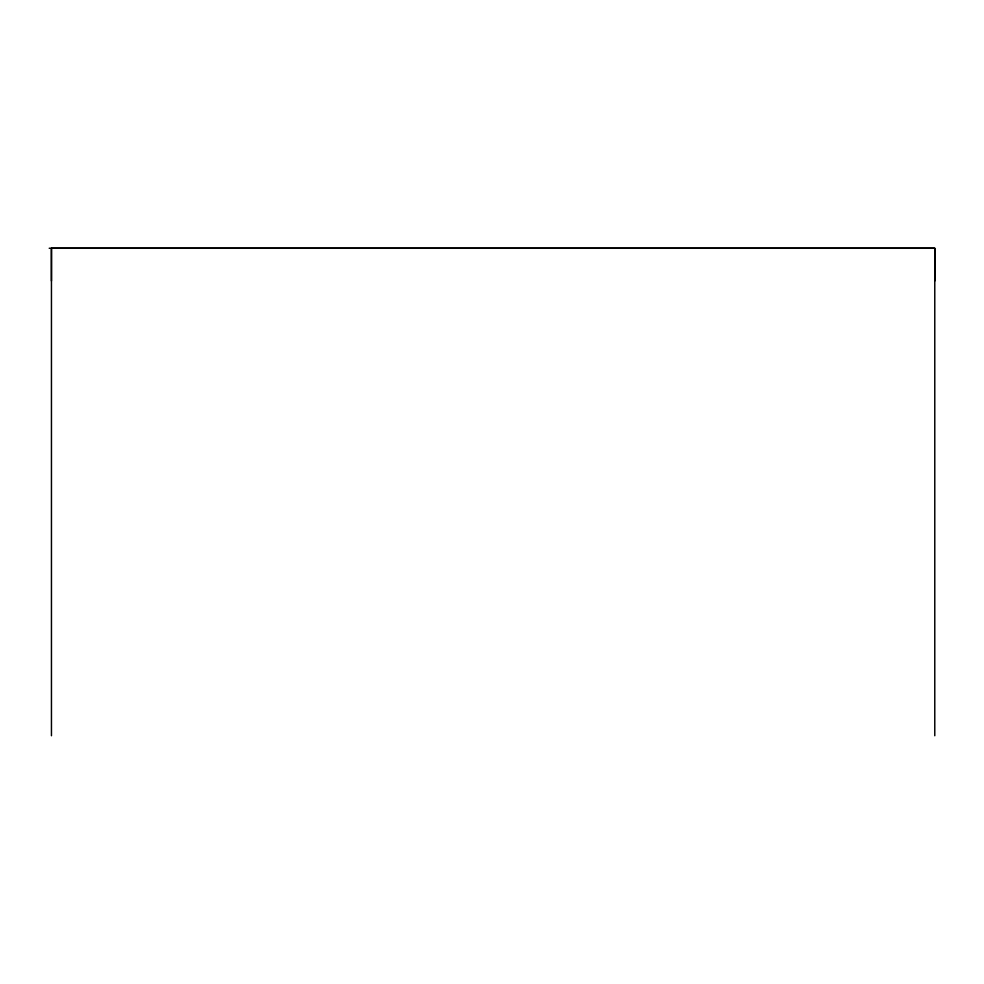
<?xml version="1.0" encoding="UTF-8"?>
<svg xmlns="http://www.w3.org/2000/svg" width="984" height="984" viewBox="0 0 984 984"><rect width="100%" height="100%" fill="white"/><g stroke="black" fill="none" stroke-linecap="round" stroke-linejoin="round"><path stroke-width="1.48" d="M934.788 280.981L934.775 248.263L51.451 248.263L51.451 735.737M934.775 735.737L934.775 248.263L49.2 248.263M51.451 248.263L51.451 280.981"/></g></svg>
